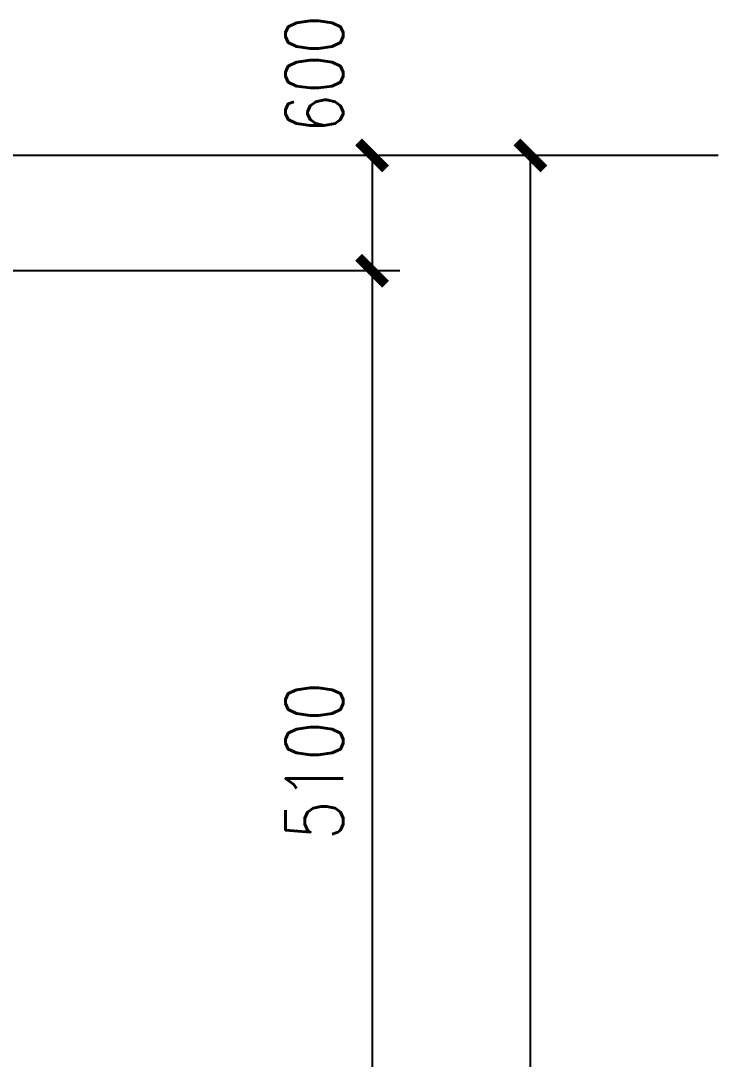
# Model space of a CAD drawing. Header units: millimetres. Extents: x 630 to 33459, y 325 to 36927.
# Drawn here: x 29832 to 33459, y 27393 to 32796 of the extents above; entities that cross this region are included whole.
import ezdxf

# ---------------------------------------------------------------- set-up
doc = ezdxf.new("R2010")
doc.units = ezdxf.units.MM
for name, color, linetype in [('AXIS', 3, 'Continuous'), ('JJ', 8, 'Continuous'), ('PUB_WINDW', 7, 'Continuous')]:
    doc.layers.add(name, color=color, linetype=linetype)
doc.styles.add('DIM_FONT', font='SIMPLEX', dxfattribs={"width": 0.8})
doc.styles.get("Standard").update_dxf_attribs({"font": 'arial.ttf'})
doc.dimstyles.new('AXIS', dxfattribs={"dimtxt": 300, "dimasz": 1, "dimexe": 250, "dimexo": 300, "dimgap": 0.09, "dimtad": 1, "dimdec": 0, "dimzin": 0, "dimdsep": 46, "dimtxsty": 'DIM_FONT', "dimblk": '_DIMX', "dimcen": 0.09, "dimse1": 1, "dimse2": 1, "dimclrt": 7, "dimadec": 0, "dimazin": 0, "dimtfac": 1, "dimtdec": 0, "dimtix": 1, "dimtmove": 2, "dimatfit": 3, "dimldrblk": '_DIMX', "dimfxl": 1, "dimtolj": 1, "dimtzin": 0, "dimarcsym": 0})

# ---------------------------------------------------------------- blocks, each defined once
blk = doc.blocks.new('_DIMX')
at = {"const_width": 50}
blk.add_lwpolyline([(-70, -70), (70, 70)], dxfattribs=at)
blk = doc.blocks.new('*D67')
at = {"color": 0, "linetype": 'ByBlock', "transparency": 16777216}
blk.add_line((633573.2, 431357.3), (633573.2, 407359.3), dxfattribs=at)
at = {"layer": 'DEFPOINTS', "color": 0, "linetype": 'ByBlock', "transparency": 16777216}
for p in [(631373.2, 431358.3), (631373.2, 407358.3), (633573.2, 407358.3)]:
    blk.add_point(p, dxfattribs=at)
at = {"color": 0, "linetype": 'ByBlock', "transparency": 16777216}
for p, rotation in [((633573.2, 431358.3), 90), ((633573.2, 407358.3), 270)]:
    blk.add_blockref('_DIMX', p, dxfattribs=dict(at, rotation=rotation))
at = {"color": 7, "linetype": 'ByBlock', "transparency": 16777216, "insert": (633273.2, 418560.2), "char_height": 300, "attachment_point": 5, "rotation": 90, "style": 'DIM_FONT'}
blk.add_mtext('\\A1;24000', dxfattribs=at)
blk = doc.blocks.new('*D72')
at = {"color": 0, "linetype": 'ByBlock', "transparency": 16777216}
blk.add_line((632750.3, 430757.3), (632750.3, 425659.3), dxfattribs=at)
at = {"layer": 'DEFPOINTS', "color": 0, "linetype": 'ByBlock', "transparency": 16777216}
for p in [(630250.3, 430758.3), (630250.3, 425658.3), (632750.3, 425658.3)]:
    blk.add_point(p, dxfattribs=at)
at = {"color": 0, "linetype": 'ByBlock', "transparency": 16777216}
for p, rotation in [((632750.3, 430758.3), 90), ((632750.3, 425658.3), 270)]:
    blk.add_blockref('_DIMX', p, dxfattribs=dict(at, rotation=rotation))
at = {"color": 7, "linetype": 'ByBlock', "transparency": 16777216, "insert": (632450.3, 428208.3), "char_height": 300, "attachment_point": 5, "rotation": 90, "style": 'DIM_FONT'}
blk.add_mtext('\\A1;5100', dxfattribs=at)
blk = doc.blocks.new('*D75')
at = {"color": 0, "linetype": 'ByBlock', "transparency": 16777216}
blk.add_line((632750.3, 431357.3), (632750.3, 430759.3), dxfattribs=at)
at = {"layer": 'DEFPOINTS', "color": 0, "linetype": 'ByBlock', "transparency": 16777216}
for p in [(630250.3, 431358.3), (630250.3, 430758.3), (632750.3, 430758.3)]:
    blk.add_point(p, dxfattribs=at)
at = {"color": 0, "linetype": 'ByBlock', "transparency": 16777216}
for p, rotation in [((632750.3, 431358.3), 90), ((632750.3, 430758.3), 270)]:
    blk.add_blockref('_DIMX', p, dxfattribs=dict(at, rotation=rotation))
at = {"color": 7, "linetype": 'ByBlock', "transparency": 16777216, "insert": (632450.3, 431781.3), "char_height": 300, "attachment_point": 5, "rotation": 90, "style": 'DIM_FONT'}
blk.add_mtext('\\A1;600', dxfattribs=at)
blk = doc.blocks.new('1T4F83聚福元')
at = {"layer": 'AXIS'}
for p, q in [((17060, 19459.3), (12760, 19459.3)), ((15403.5, 18859.3), (12760, 18859.3))]:
    blk.add_line(p, q, dxfattribs=at)
at = {"layer": 'JJ', "oblique": -180, "text_generation_flag": 4, "width": 0.8, "flags": 9}
blk.add_attdef('XSIZE', (12307.9, 14297.8), '', height=0.441, rotation=90, dxfattribs=at)
at = {"layer": 'JJ', "style": 'DIM_FONT', "oblique": -180, "text_generation_flag": 4, "width": 0.8, "flags": 9}
for tag in ['XSIZE', 'YSIZE']:
    blk.add_attdef(tag, (12780.2, 14084.5), '', height=0.441, rotation=90, dxfattribs=at)
at = {"layer": 'AXIS'}
for base, p1, p2, picture, middle in [((15260, 18859.3), (12760, 19459.3), (12760, 18859.3), '*D75', (14960, 19882.4)), ((16082.9, -4540.7), (13882.9, 19459.3), (13882.9, -4540.7), '*D67', (15782.9, 6661.2))]:
    dim = blk.add_linear_dim(base=base, p1=p1, p2=p2, angle=270, dimstyle='AXIS', dxfattribs=at)
    dim.commit()
    dim.dimension.update_dxf_attribs({"geometry": picture, "text_midpoint": middle, "dimtype": 129, "insert": (-617490.3, -411899)})
dim = blk.add_linear_dim(base=(15260, 13759.3), p1=(12760, 18859.3), p2=(12760, 13759.3), angle=270, dimstyle='AXIS', dxfattribs=at)
dim.commit()
dim.dimension.update_dxf_attribs({"geometry": '*D72', "text_midpoint": (14960, 16309.3), "insert": (-617490.3, -411899)})

msp = doc.modelspace()

# ---------------------------------------------------------------- block references
at = {"layer": 'PUB_WINDW'}
msp.add_blockref('1T4F83聚福元', (16399.4, 12636.2), dxfattribs=at)

doc.saveas('drawing.dxf')
